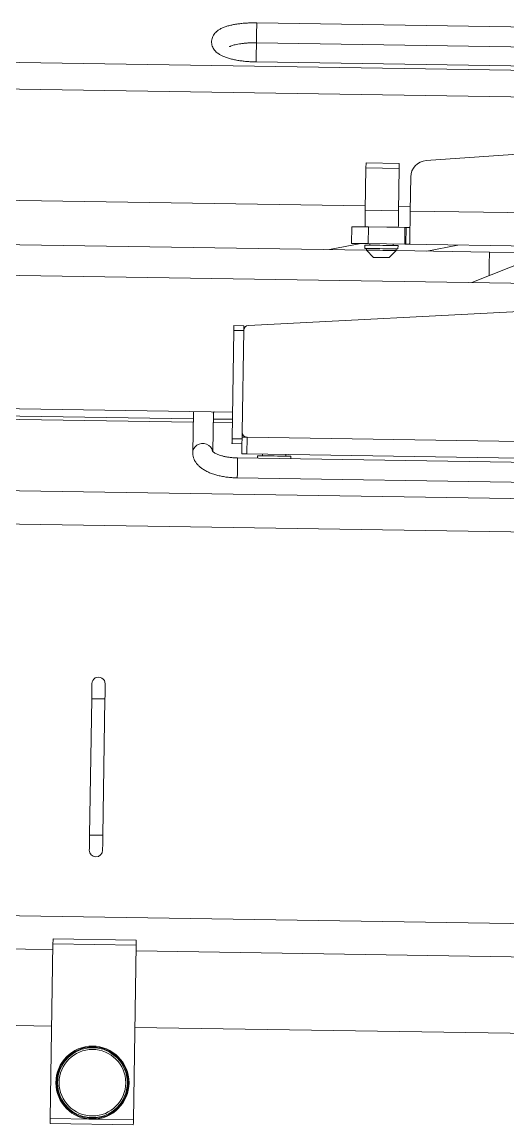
# Model space of a CAD drawing. Header units: millimetres. Extents: x 119 to 316, y 482 to 761.
# Drawn here: x 272.89 to 287.5, y 726.58 to 759.72 of the extents above; entities that cross this region are included whole.
import ezdxf

# ---------------------------------------------------------------- set-up
doc = ezdxf.new("R2010")
doc.units = ezdxf.units.MM

msp = doc.modelspace()

# ---------------------------------------------------------------- linework, layer by layer
at = {"color": 7, "linetype": 'Continuous', "lineweight": 15}
for p, q in [((291.197, 758.215), (193.934, 759.716)), ((296.046, 759.444), (279.947, 759.692)), ((193.922, 758.916), (291.185, 757.415)), ((279.938, 759.092), (293.895, 758.877)), ((279.929, 758.517), (291.832, 758.334)), ((285.041, 755.552), (296.404, 756.369)), ((188.14, 755.657), (283.213, 754.19)), ((283.231, 755.335), (283.211, 754.065)), ((284.23, 755.319), (283.231, 755.335)), ((284.233, 755.469), (283.233, 755.485)), ((284.23, 755.319), (284.211, 754.049)), ((284.561, 754.039), (284.577, 755.061)), ((283.244, 752.863), (188.169, 754.33)), ((284.213, 754.174), (284.563, 754.169)), ((284.211, 754.049), (283.211, 754.065)), ((284.561, 754.039), (302.459, 753.763)), ((282.803, 753.566), (282.796, 753.066)), ((284.203, 753.549), (283.203, 753.565)), ((283.303, 753.559), (283.295, 753.059)), ((283.303, 753.559), (284.403, 753.542)), ((283.353, 753.563), (283.353, 753.558)), ((284.053, 753.547), (284.053, 753.552)), ((284.403, 753.542), (284.395, 753.042)), ((284.432, 753.041), (284.44, 753.541)), ((291.252, 751.814), (189.98, 753.377)), ((283.076, 753.062), (282.138, 752.88)), ((283.195, 753.015), (283.193, 752.915)), ((283.243, 752.914), (283.242, 752.864)), ((283.242, 752.864), (283.454, 752.646)), ((283.295, 753.059), (284.395, 753.042)), ((283.345, 753.058), (283.345, 753.013)), ((283.924, 752.639), (284.142, 752.85)), ((284.045, 753.002), (284.045, 753.047)), ((286.942, 752.806), (284.141, 752.849)), ((284.142, 752.85), (284.143, 752.9)), ((284.193, 752.9), (284.195, 753)), ((284.432, 753.041), (298.255, 752.828)), ((285.057, 752.835), (285.995, 753.017)), ((288.155, 752.582), (286.409, 751.889)), ((287.942, 752.778), (286.942, 752.793)), ((295.288, 751.401), (279.697, 750.601)), ((279.257, 750.599), (279.557, 750.594)), ((279.205, 747.199), (279.255, 750.449)), ((279.255, 750.449), (279.555, 750.444)), ((279.555, 750.454), (279.508, 747.395)), ((211.975, 749.037), (279.217, 747.999)), ((250.654, 748.221), (278.039, 747.798)), ((278.042, 747.992), (278.023, 746.785)), ((278.044, 748.017), (278.042, 747.992)), ((278.623, 746.81), (278.642, 747.983)), ((278.639, 747.789), (279.214, 747.78)), ((279.505, 747.195), (279.508, 747.395)), ((279.505, 747.245), (279.655, 747.242)), ((279.655, 747.242), (279.648, 746.742)), ((279.655, 747.242), (287.854, 747.116)), ((279.202, 747.049), (279.502, 747.045)), ((279.205, 747.199), (279.505, 747.195)), ((279.502, 747.045), (279.498, 746.745)), ((288.836, 746.474), (279.371, 746.62)), ((279.498, 746.745), (279.648, 746.742)), ((279.648, 746.742), (287.847, 746.616)), ((279.972, 746.687), (279.971, 746.611)), ((280.122, 746.735), (280.122, 746.685)), ((280.822, 746.674), (280.822, 746.724)), ((280.97, 746.595), (280.972, 746.672)), ((279.361, 746.02), (288.827, 745.874)), ((274.984, 739.387), (274.92, 735.288)), ((275.32, 735.281), (275.384, 739.381)), ((273.739, 726.769), (273.82, 732.018)), ((273.82, 732.018), (276.319, 731.979)), ((276.322, 732.129), (273.822, 732.168)), ((276.238, 726.73), (276.319, 731.979)), ((273.782, 729.55), (232.15, 730.193)), ((295.029, 729.222), (276.281, 729.512)), ((273.739, 726.769), (276.238, 726.73)), ((273.736, 726.619), (276.236, 726.58))]:
    msp.add_line(p, q, dxfattribs=at)
at = {"color": 8, "linetype": 'Continuous', "lineweight": 15}
for p, q in [((250.681, 748.117), (278.037, 747.695)), ((278.042, 747.992), (278.043, 748.017)), ((278.641, 748.008), (278.642, 747.983)), ((278.637, 747.686), (279.212, 747.677)), ((250.659, 745.97), (289.278, 745.374)), ((250.644, 744.974), (289.262, 744.378)), ((295.08, 732.516), (232.321, 733.484)), ((273.817, 731.847), (232.306, 732.488)), ((295.065, 731.519), (276.317, 731.808))]:
    msp.add_line(p, q, dxfattribs=at)
at = {"color": 8, "linetype": 'Continuous', "lineweight": 15, "flags": 128}
for points in [[(279.938, 759.092), (279.938, 759.095), (279.938, 759.114), (279.939, 759.151), (279.94, 759.203), (279.941, 759.267), (279.942, 759.338), (279.943, 759.413), (279.944, 759.487), (279.945, 759.555), (279.946, 759.613), (279.947, 759.656), (279.947, 759.683), (279.947, 759.692)], [(279.936, 758.923), (279.934, 758.849), (279.933, 758.774), (279.932, 758.702), (279.931, 758.637), (279.93, 758.583), (279.93, 758.544), (279.929, 758.522), (279.929, 758.517)], [(279.938, 759.092), (279.938, 759.086), (279.937, 759.045), (279.937, 758.989), (279.936, 758.923)], [(278.023, 746.785), (278.029, 746.835), (278.053, 746.899)], [(278.053, 746.899), (278.094, 746.956), (278.149, 747.002), (278.215, 747.034), (278.288, 747.05), (278.364, 747.049), (278.436, 747.032), (278.502, 746.998), (278.556, 746.951), (278.596, 746.893), (278.618, 746.827), (278.62, 746.82)], [(279.366, 746.32), (279.367, 746.395), (279.368, 746.465), (279.369, 746.526), (279.37, 746.573), (279.37, 746.605), (279.371, 746.62), (279.371, 746.62)], [(279.361, 746.02), (279.361, 746.021), (279.362, 746.035), (279.362, 746.067), (279.363, 746.115), (279.364, 746.176), (279.365, 746.246), (279.366, 746.32)], [(274.984, 739.387), (274.986, 739.387), (275.003, 739.387), (275.037, 739.386), (275.084, 739.386), (275.139, 739.385), (275.198, 739.384), (275.257, 739.383), (275.308, 739.382), (275.349, 739.381), (275.375, 739.381), (275.384, 739.381), (275.384, 739.381)], [(274.92, 735.288), (274.923, 735.288), (274.94, 735.287), (274.974, 735.287), (275.02, 735.286), (275.076, 735.285), (275.135, 735.284), (275.193, 735.283), (275.245, 735.283), (275.285, 735.282), (275.311, 735.282), (275.32, 735.281), (275.32, 735.281)]]:
    msp.add_lwpolyline(points, dxfattribs=at)
at = {"color": 7, "linetype": 'Continuous', "lineweight": 15, "flags": 128}
for points in [[(283.233, 755.485), (283.233, 755.482), (283.233, 755.463), (283.232, 755.43), (283.231, 755.385), (283.231, 755.335)], [(284.233, 755.469), (284.233, 755.466), (284.232, 755.448), (284.232, 755.414), (284.231, 755.37), (284.23, 755.319)], [(283.211, 754.065), (283.209, 753.967), (283.208, 753.874), (283.207, 753.787), (283.206, 753.711), (283.205, 753.649), (283.204, 753.603), (283.203, 753.574), (283.203, 753.565)], [(284.211, 754.049), (284.209, 753.952), (284.208, 753.858), (284.207, 753.772), (284.205, 753.696), (284.204, 753.634), (284.204, 753.588), (284.203, 753.559), (284.203, 753.549)], [(284.546, 753.063), (284.546, 753.102), (284.547, 753.157), (284.548, 753.228), (284.55, 753.315), (284.551, 753.414), (284.553, 753.525), (284.555, 753.645), (284.557, 753.772), (284.559, 753.905), (284.561, 754.039)], [(282.803, 753.566), (282.813, 753.566), (282.841, 753.566), (282.887, 753.565), (282.95, 753.564), (283.025, 753.563), (283.112, 753.562), (283.206, 753.56), (283.303, 753.559)], [(282.796, 753.066), (282.805, 753.066), (282.834, 753.066), (282.88, 753.065), (282.942, 753.064), (283.018, 753.063), (283.104, 753.062), (283.198, 753.06), (283.295, 753.059)], [(283.193, 752.915), (283.198, 752.915), (283.221, 752.915), (283.26, 752.914), (283.315, 752.913), (283.384, 752.912), (283.464, 752.911), (283.552, 752.909), (283.646, 752.908), (283.741, 752.907), (283.834, 752.905), (283.922, 752.904), (284.002, 752.902), (284.071, 752.901), (284.126, 752.901), (284.166, 752.9), (284.188, 752.9), (284.193, 752.9)], [(283.195, 753.015), (283.2, 753.015), (283.222, 753.015), (283.262, 753.014), (283.317, 753.013), (283.386, 753.012), (283.466, 753.011), (283.554, 753.009), (283.647, 753.008), (283.742, 753.007), (283.836, 753.005), (283.924, 753.004), (284.004, 753.002), (284.073, 753.001), (284.128, 753.001), (284.167, 753), (284.19, 753), (284.195, 753)], [(283.242, 752.864), (283.243, 752.864), (283.257, 752.864), (283.288, 752.863), (283.337, 752.863), (283.399, 752.862), (283.474, 752.861), (283.558, 752.859), (283.647, 752.858), (283.738, 752.857), (283.827, 752.855), (283.911, 752.854), (283.985, 752.853), (284.048, 752.852), (284.096, 752.851), (284.128, 752.851), (284.142, 752.85), (284.142, 752.85)], [(283.924, 752.639), (283.922, 752.639), (283.903, 752.639), (283.867, 752.64), (283.816, 752.64), (283.755, 752.641), (283.689, 752.642), (283.623, 752.643), (283.562, 752.644), (283.511, 752.645), (283.475, 752.646), (283.456, 752.646), (283.454, 752.646)], [(286.942, 752.806), (286.942, 752.805), (286.942, 752.792), (286.941, 752.762), (286.941, 752.714), (286.94, 752.649), (286.938, 752.568), (286.937, 752.472), (286.935, 752.361), (286.933, 752.237), (286.931, 752.1), (286.931, 752.096)], [(279.255, 750.449), (279.255, 750.478), (279.256, 750.506), (279.256, 750.532), (279.256, 750.555), (279.257, 750.574), (279.257, 750.587), (279.257, 750.596), (279.257, 750.599)], [(279.555, 750.454), (279.555, 750.473), (279.556, 750.502), (279.556, 750.528), (279.556, 750.55), (279.557, 750.569), (279.557, 750.583), (279.557, 750.591), (279.557, 750.594)], [(279.202, 747.049), (279.202, 747.052), (279.202, 747.061), (279.203, 747.075), (279.203, 747.093), (279.203, 747.116), (279.204, 747.142), (279.204, 747.17), (279.205, 747.199)], [(279.502, 747.045), (279.502, 747.047), (279.502, 747.056), (279.503, 747.07), (279.503, 747.089), (279.503, 747.111), (279.504, 747.137), (279.504, 747.165), (279.505, 747.195)], [(279.972, 746.687), (279.972, 746.687), (279.986, 746.687), (280.017, 746.687), (280.064, 746.686), (280.127, 746.685), (280.201, 746.684), (280.286, 746.682), (280.377, 746.681), (280.472, 746.68)], [(280.472, 746.68), (280.566, 746.678), (280.657, 746.677), (280.742, 746.675), (280.817, 746.674), (280.879, 746.673), (280.926, 746.673), (280.958, 746.672), (280.971, 746.672), (280.972, 746.672)], [(274.991, 739.837), (274.99, 739.828), (274.99, 739.803), (274.989, 739.761), (274.988, 739.705), (274.987, 739.637), (274.986, 739.559), (274.985, 739.475), (274.984, 739.387)], [(275.384, 739.381), (275.385, 739.469), (275.386, 739.553), (275.387, 739.631), (275.388, 739.699), (275.389, 739.755), (275.39, 739.797), (275.39, 739.822), (275.39, 739.831)], [(274.92, 735.288), (274.919, 735.2), (274.918, 735.115), (274.916, 735.038), (274.915, 734.969), (274.915, 734.913), (274.914, 734.872), (274.913, 734.846), (274.913, 734.838)], [(275.313, 734.831), (275.313, 734.84), (275.314, 734.866), (275.314, 734.907), (275.315, 734.963), (275.316, 735.031), (275.318, 735.109), (275.319, 735.194), (275.32, 735.281)], [(273.82, 732.018), (273.82, 732.063), (273.821, 732.104), (273.822, 732.136), (273.822, 732.159), (273.822, 732.168), (273.822, 732.168)], [(276.319, 731.979), (276.32, 732.024), (276.321, 732.065), (276.321, 732.098), (276.322, 732.12), (276.322, 732.129), (276.322, 732.129)], [(273.736, 726.619), (273.736, 726.622), (273.737, 726.63), (273.737, 726.644), (273.737, 726.663), (273.737, 726.685), (273.738, 726.711), (273.738, 726.739), (273.739, 726.769)], [(276.236, 726.58), (276.236, 726.583), (276.236, 726.591), (276.236, 726.605), (276.237, 726.624), (276.237, 726.647), (276.238, 726.673), (276.238, 726.701), (276.238, 726.73)]]:
    msp.add_lwpolyline(points, dxfattribs=at)
at = {"color": 7, "linetype": 'Continuous', "lineweight": 15}
for radius in [1.1, 1.075, 1.05, 1]:
    msp.add_circle((275.006, 727.849), radius, dxfattribs=at)
for centre, radius, start, end in [((285.076, 755.053), 0.5, 94.1158, 179.1158), ((284.037, 728.599), 24.946, 89.0748, 89.1601), ((283.965, 723.905), 29.14, 89.0809, 89.154), ((279.705, 750.452), 0.15, 92.936, 179.1158), ((279.658, 747.392), 0.15, 179.1158, 269.1158), ((275.19, 739.834), 0.2, 359.1158, 179.1158), ((275.113, 734.835), 0.2, 179.1158, 359.1158)]:
    msp.add_arc(centre, radius, start, end, dxfattribs=at)
for points, knots in [([(279.947, 759.692), (279.923, 759.693), (279.853, 759.693), (279.736, 759.691), (279.601, 759.684), (279.469, 759.672), (279.341, 759.655), (279.22, 759.633), (279.104, 759.606), (278.995, 759.573), (278.895, 759.532), (278.81, 759.486), (278.741, 759.435), (278.686, 759.381), (278.643, 759.321), (278.61, 759.254), (278.591, 759.181), (278.586, 759.103), (278.598, 759.027), (278.622, 758.957), (278.658, 758.895), (278.703, 758.839), (278.758, 758.789), (278.825, 758.742), (278.909, 758.697), (279.009, 758.656), (279.124, 758.619), (279.245, 758.589), (279.372, 758.565), (279.503, 758.546), (279.638, 758.532), (279.773, 758.522), (279.87, 758.518), (279.922, 758.518), (279.929, 758.517)], [0, 0, 0, 0, 0.018646, 0.0540553, 0.0895523, 0.1252356, 0.1612416, 0.1977536, 0.2350632, 0.2736294, 0.3142095, 0.3515129, 0.3824288, 0.4096132, 0.4347099, 0.4586653, 0.4820649, 0.5074443, 0.5317244, 0.5553693, 0.5791117, 0.6037932, 0.6305086, 0.6607231, 0.6960567, 0.7363162, 0.7767373, 0.8153375, 0.8526125, 0.8890606, 0.924995, 0.9606255, 0.9941795, 1, 1, 1, 1]), ([(279.13, 758.976), (279.13, 758.976), (279.128, 758.975), (279.136, 758.98), (279.155, 758.989), (279.189, 759.004), (279.238, 759.02), (279.302, 759.037), (279.38, 759.053), (279.471, 759.067), (279.572, 759.079), (279.681, 759.088), (279.795, 759.092), (279.881, 759.093), (279.928, 759.092), (279.938, 759.092)], [0, 0, 0, 0, 0.005142, 0.071116, 0.141759, 0.218345, 0.301019, 0.389149, 0.481728, 0.57771, 0.676164, 0.776363, 0.877711, 0.974727, 1, 1, 1, 1]), ([(284.44, 753.541), (284.456, 753.541), (284.485, 753.54), (284.522, 753.541), (284.543, 753.544), (284.552, 753.547), (284.553, 753.55), (284.553, 753.551)], [0, 0, 0, 0, 0.2800488, 0.5401626, 0.7773214, 0.8897536, 1, 1, 1, 1]), ([(284.432, 753.041), (284.448, 753.041), (284.483, 753.04), (284.517, 753.043), (284.541, 753.049), (284.544, 753.059), (284.546, 753.063)], [0, 0, 0, 0, 0.208639, 0.447921, 0.715679, 1, 1, 1, 1]), ([(278.64, 747.968), (278.64, 747.968), (278.639, 747.966), (278.644, 747.977), (278.652, 747.992), (278.662, 748.005), (278.664, 748.008)], [0, 0, 0, 0, 0.094031, 0.494258, 0.895325, 1, 1, 1, 1]), ([(278.023, 746.785), (278.024, 746.76), (278.025, 746.706), (278.044, 746.626), (278.077, 746.546), (278.123, 746.471), (278.182, 746.4), (278.255, 746.333), (278.342, 746.271), (278.443, 746.214), (278.558, 746.163), (278.681, 746.12), (278.812, 746.085), (278.947, 746.057), (279.087, 746.037), (279.225, 746.024), (279.317, 746.022), (279.361, 746.02)], [0, 0, 0, 0, 0.048252, 0.10475, 0.161361, 0.219488, 0.280564, 0.345859, 0.415988, 0.490116, 0.566022, 0.641349, 0.715595, 0.788848, 0.861351, 0.933349, 1, 1, 1, 1]), ([(279.371, 746.62), (279.351, 746.621), (279.293, 746.622), (279.198, 746.629), (279.088, 746.642), (278.985, 746.661), (278.891, 746.684), (278.808, 746.71), (278.738, 746.739), (278.683, 746.767), (278.644, 746.792), (278.621, 746.812), (278.612, 746.822), (278.613, 746.821), (278.614, 746.82)], [0, 0, 0, 0, 0.051196, 0.149568, 0.247591, 0.344832, 0.440852, 0.53519, 0.62735, 0.716857, 0.803421, 0.887223, 0.969334, 1, 1, 1, 1])]:
    msp.add_open_spline(points, degree=3, knots=knots, dxfattribs=at)

doc.saveas('drawing.dxf')
